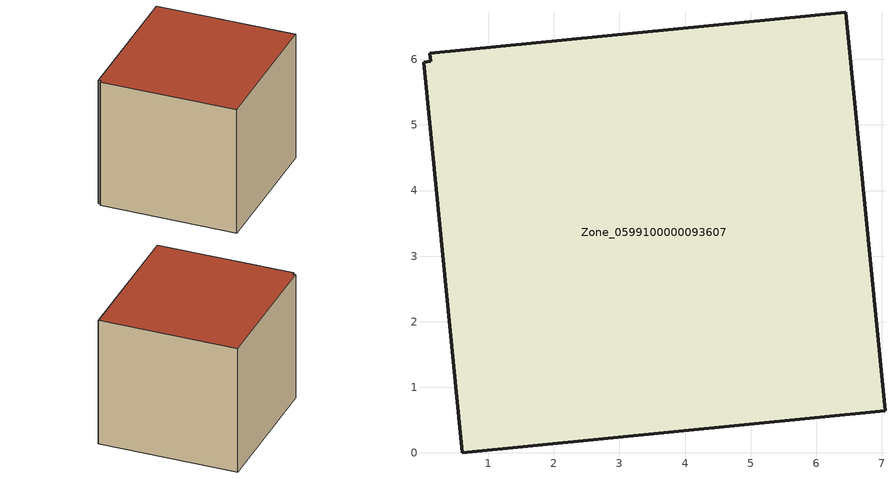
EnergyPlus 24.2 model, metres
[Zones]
Zone_0599100000093607
 floor ground (C_G): 0.11,6.09 6.45,6.72 7.05,0.64 0.61,0 0.01,5.96 0.13,5.97 z0
 wall outside (C_F): 7.05,0.64 6.45,6.72 0.11,6.09 0.13,5.97 0.01,5.96 0.61,0 7.05,0.64 z0:5.83
 roof outside (C_R): 6.45,6.72 0.11,6.09 0.13,5.97 0.01,5.96 0.61,0 7.05,0.64 z5.83
[BUILDING]
Pand.0599100000093607: North Axis=0; Terrain=City; Loads Convergence Tolerance Value=0.04; Temperature Convergence Tolerance Value=0.4; Solar Distribution=FullExterior; Maximum Number of Warmup Days=25; Minimum Number of Warmup Days=1
[Site:Location]
Rotterdam.The.Hague.AP_ZH_NLD Design_Conditions: Latitude=51.96; Longitude=4.45; Time Zone=1; Elevation=-4.5
[SITE:GROUNDTEMPERATURE:BUILDINGSURFACE]
18, 18, 18, 18, 18, 18, 18, 18, 18, 18, 18, 18
[MATERIAL] Thermal Absorptance=0.9; Solar Absorptance=0.7; Visible Absorptance=0.7
Name | Roughness | Thickness | Conductivity | Density | Specific Heat
G.TI.1946-1964 | MediumSmooth | 0.15 | 1 | 540 | 1210
F.TI.1946-1964 | Rough | 0.3 | 0.857143 | 1920 | 840
R.TI.1946-1964 | MediumRough | 0.2 | 0.277778 | 1500 | 1000
[CONSTRUCTION]
C_G: G.TI.1946-1964
C_F: F.TI.1946-1964
C_R: R.TI.1946-1964
[ZONE]
Zone_0599100000093607: Type=1; Multiplier=1; Ceiling Height=Autocalculate; Volume=Autocalculate; Floor Area=autocalculate; Part of Total Floor Area=Yes
[ZONEINFILTRATION:DESIGNFLOWRATE]
Infil_Zone_0599100000093607: Zone or ZoneList or Space or SpaceList=Zone_0599100000093607; Schedule=AlwaysOn; Design Flow Rate Calculation Method=Flow/Area; Flow Rate per Floor Area=0.003; Constant Term Coefficient=1; Temperature Term Coefficient=0; Velocity Term Coefficient=0; Velocity Squared Term Coefficient=0
[HVACTEMPLATE:ZONE:IDEALLOADSAIRSYSTEM]
Zone_0599100000093607: Maximum Heating Supply Air Temperature=50; Minimum Cooling Supply Air Temperature=13; Maximum Heating Supply Air Humidity Ratio=0.0156; Minimum Cooling Supply Air Humidity Ratio=0.0077; Heating Limit=NoLimit; Cooling Limit=NoLimit; Dehumidification Control Type=ConstantSensibleHeatRatio; Cooling Sensible Heat Ratio=0.7; Dehumidification Setpoint=60; Humidification Control Type=None; Humidification Setpoint=30; Outdoor Air Method=None; Outdoor Air Flow Rate per Person=0.00944; Outdoor Air Flow Rate per Zone Floor Area=0; Outdoor Air Flow Rate per Zone=0; Demand Controlled Ventilation Type=None; Outdoor Air Economizer Type=NoEconomizer; Heat Recovery Type=None; Sensible Heat Recovery Effectiveness=0.7; Latent Heat Recovery Effectiveness=0.65
[ZONECONTROL:THERMOSTAT]
ThermostatControl_Zone_0599100000093607: Zone or ZoneList=Zone_0599100000093607; Control Type Schedule=DualSetpointControlType; Control 1=Thermostat_Zone_0599100000093607; Temperature Difference Between Cutout And Setpoint=0
[THERMOSTATSETPOINT:DUALSETPOINT]
Thermostat_Zone_0599100000093607: Heating Setpoint Temperature Schedule=HeatingSetpoint_Zone_0599100000093607; Cooling Setpoint Temperature Schedule=CoolingSetpoint_Zone_0599100000093607
[SCHEDULE:COMPACT]
HeatingSetpoint_Zone_0599100000093607: Through: 12/31, For: AllDays, Until: 24:00, 21
CoolingSetpoint_Zone_0599100000093607: Through: 12/31, For: AllDays, Until: 24:00, 24
DualSetpointControlType: Through: 12/31, For: AllDays, Until: 24:00, 4
AlwaysOn: Through: 12/31, For: AllDays, Until: 24:00, 1
